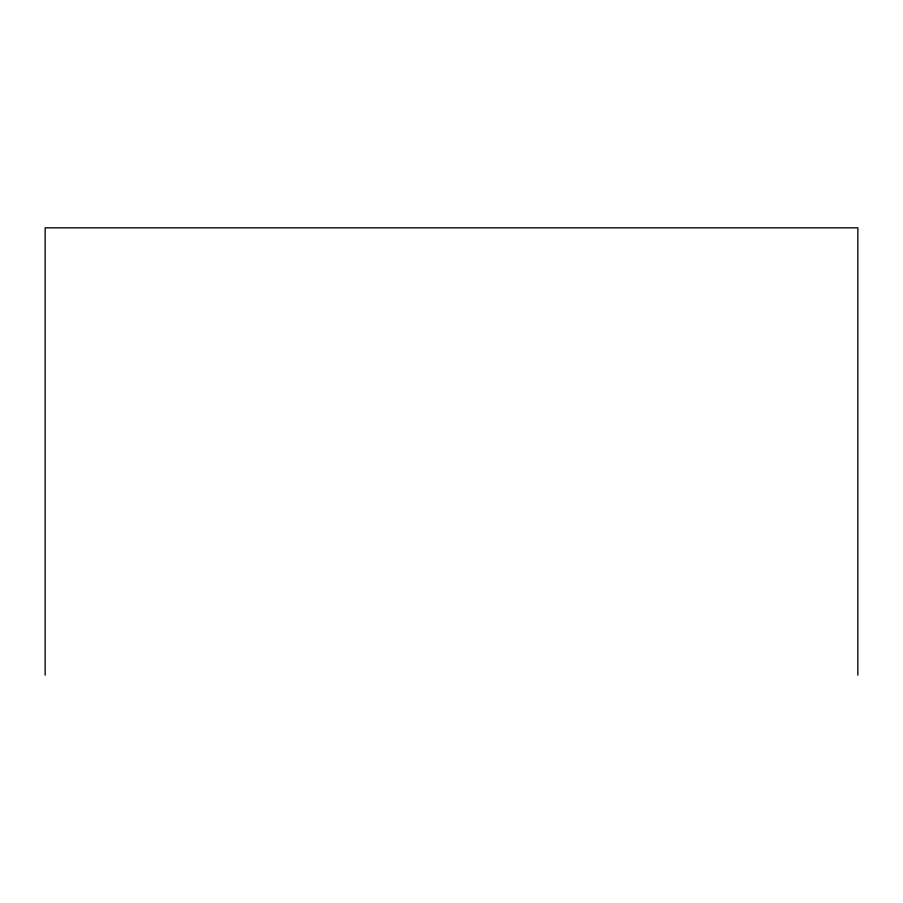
<?xml version="1.0" encoding="UTF-8"?>
<svg xmlns="http://www.w3.org/2000/svg" width="903" height="903" viewBox="0 0 903 903"><rect width="100%" height="100%" fill="white"/><g stroke="black" fill="none" stroke-linecap="round" stroke-linejoin="round"><path stroke-width="1.35" d="M857.85 675.173L857.85 227.827L45.15 227.827L45.15 675.173"/></g></svg>
